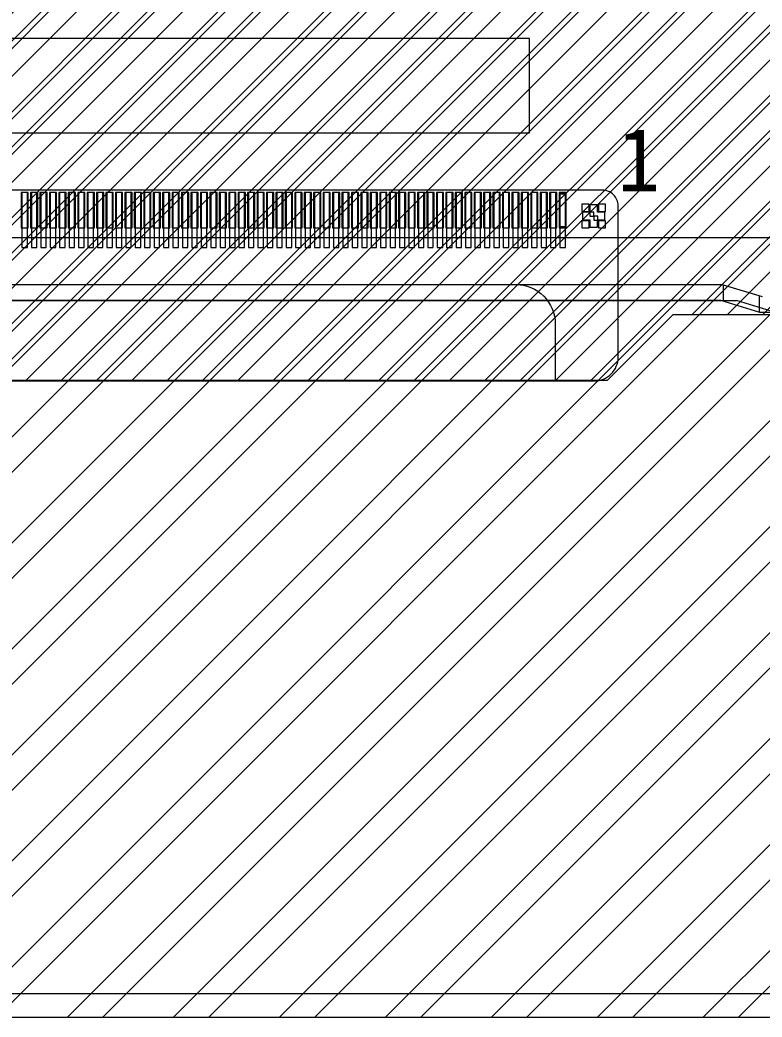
# Model space of a CAD drawing. Header units: millimetres. Extents: x 964 to 1969, y -17351 to -16641.
# Drawn here: x 1371.99 to 1381.42, y -17087.36 to -17074.68 of the extents above; entities that cross this region are included whole.
import ezdxf

# ---------------------------------------------------------------- set-up
doc = ezdxf.new("R2010")
doc.units = ezdxf.units.MM
doc.layers.get('0').update_dxf_attribs({"lineweight": 20})
for name, color, linetype, lineweight in [('chip_btm.drawing', 9, 'Continuous', 100), ('DIM（标注）', 3, 'Continuous', 9), ('dummy.drawing', 7, 'Continuous', 100), ('epin', 13, 'Continuous', 9), ('GE.drawing', 6, 'Continuous', 100), ('GE_MASK.drawing', 5, 'Continuous', 100), ('L245.P200', 19, 'Continuous', 100), ('mark.drawing', 13, 'Continuous', 100), ('胶框', 7, 'Continuous', 18)]:
    doc.layers.add(name, color=color, linetype=linetype, lineweight=lineweight)
doc.styles.add('宋体', font='SimSun.ttf')

# ---------------------------------------------------------------- blocks, each defined once
blk = doc.blocks.new('afwe322323f')
at = {"layer": '胶框', "lineweight": 0}
for p in [(222.121, 972.813), (260.155, 972.664)]:
    blk.add_line(p, (259.66, 972.813), dxfattribs=at)
blk = doc.blocks.new('afww2323f2f')
at = {"color": 6}
for p, q in [((1183.18, 119.591), (1145.811, 119.591)), ((1183.18, 119.591), (1183.676, 119.442)), ((1183.18, 119.591), (1183.18, 119.382)), ((1183.637, 119.454), (1183.637, 119.245)), ((1183.151, 119.391), (1145.841, 119.391)), ((1183.646, 119.242), (1183.151, 119.391)), ((1234.231, 119.242), (1183.646, 119.242))]:
    blk.add_line(p, q, dxfattribs=at)
blk = doc.blocks.new('*u9')
at = {"color": 2, "lineweight": 5}
for points in [[(7.235, 0.349), (7.165, 0.349), (7.165, -0.351), (7.235, -0.351)], [(7.355, 0.349), (7.285, 0.349), (7.285, -0.351), (7.355, -0.351)], [(7.475, 0.349), (7.405, 0.349), (7.405, -0.351), (7.475, -0.351)], [(7.595, 0.349), (7.525, 0.349), (7.525, -0.351), (7.595, -0.351)], [(7.715, 0.349), (7.645, 0.349), (7.645, -0.351), (7.715, -0.351)], [(7.835, 0.349), (7.765, 0.349), (7.765, -0.351), (7.835, -0.351)], [(7.955, 0.349), (7.885, 0.349), (7.885, -0.351), (7.955, -0.351)], [(8.075, 0.349), (8.005, 0.349), (8.005, -0.351), (8.075, -0.351)], [(8.195, 0.349), (8.125, 0.349), (8.125, -0.351), (8.195, -0.351)], [(8.315, 0.349), (8.245, 0.349), (8.245, -0.351), (8.315, -0.351)], [(8.435, 0.349), (8.365, 0.349), (8.365, -0.351), (8.435, -0.351)], [(8.555, 0.349), (8.485, 0.349), (8.485, -0.351), (8.555, -0.351)], [(8.675, 0.349), (8.605, 0.349), (8.605, -0.351), (8.675, -0.351)], [(8.795, 0.349), (8.725, 0.349), (8.725, -0.351), (8.795, -0.351)], [(8.915, 0.349), (8.845, 0.349), (8.845, -0.351), (8.915, -0.351)], [(9.035, 0.349), (8.965, 0.349), (8.965, -0.351), (9.035, -0.351)], [(9.155, 0.349), (9.085, 0.349), (9.085, -0.351), (9.155, -0.351)], [(9.275, 0.349), (9.205, 0.349), (9.205, -0.351), (9.275, -0.351)], [(9.395, 0.349), (9.325, 0.349), (9.325, -0.351), (9.395, -0.351)], [(9.515, 0.349), (9.445, 0.349), (9.445, -0.351), (9.515, -0.351)], [(9.635, 0.349), (9.565, 0.349), (9.565, -0.351), (9.635, -0.351)], [(9.755, 0.349), (9.685, 0.349), (9.685, -0.351), (9.755, -0.351)], [(9.875, 0.349), (9.805, 0.349), (9.805, -0.351), (9.875, -0.351)], [(9.995, 0.349), (9.925, 0.349), (9.925, -0.351), (9.995, -0.351)], [(10.115, 0.349), (10.045, 0.349), (10.045, -0.351), (10.115, -0.351)], [(10.235, 0.349), (10.165, 0.349), (10.165, -0.351), (10.235, -0.351)], [(10.355, 0.349), (10.285, 0.349), (10.285, -0.351), (10.355, -0.351)], [(10.475, 0.349), (10.405, 0.349), (10.405, -0.351), (10.475, -0.351)], [(10.595, 0.349), (10.525, 0.349), (10.525, -0.351), (10.595, -0.351)], [(10.715, 0.349), (10.645, 0.349), (10.645, -0.351), (10.715, -0.351)], [(10.835, 0.349), (10.765, 0.349), (10.765, -0.351), (10.835, -0.351)], [(10.955, 0.349), (10.885, 0.349), (10.885, -0.351), (10.955, -0.351)], [(11.075, 0.349), (11.005, 0.349), (11.005, -0.351), (11.075, -0.351)], [(11.195, 0.349), (11.125, 0.349), (11.125, -0.351), (11.195, -0.351)], [(11.315, 0.349), (11.245, 0.349), (11.245, -0.351), (11.315, -0.351)], [(11.435, 0.349), (11.365, 0.349), (11.365, -0.351), (11.435, -0.351)], [(11.555, 0.349), (11.485, 0.349), (11.485, -0.351), (11.555, -0.351)], [(11.675, 0.349), (11.605, 0.349), (11.605, -0.351), (11.675, -0.351)], [(11.795, 0.349), (11.725, 0.349), (11.725, -0.351), (11.795, -0.351)], [(11.915, 0.349), (11.845, 0.349), (11.845, -0.351), (11.915, -0.351)], [(12.035, 0.349), (11.965, 0.349), (11.965, -0.351), (12.035, -0.351)], [(12.155, 0.349), (12.085, 0.349), (12.085, -0.351), (12.155, -0.351)], [(12.275, 0.349), (12.205, 0.349), (12.205, -0.351), (12.275, -0.351)], [(12.395, 0.349), (12.325, 0.349), (12.325, -0.351), (12.395, -0.351)], [(12.515, 0.349), (12.445, 0.349), (12.445, -0.351), (12.515, -0.351)], [(12.635, 0.349), (12.565, 0.349), (12.565, -0.351), (12.635, -0.351)], [(12.755, 0.349), (12.685, 0.349), (12.685, -0.351), (12.755, -0.351)], [(12.875, 0.349), (12.805, 0.349), (12.805, -0.351), (12.875, -0.351)], [(12.995, 0.349), (12.925, 0.349), (12.925, -0.351), (12.995, -0.351)], [(13.115, 0.349), (13.045, 0.349), (13.045, -0.351), (13.115, -0.351)], [(13.235, 0.349), (13.165, 0.349), (13.165, -0.351), (13.235, -0.351)], [(13.355, 0.349), (13.285, 0.349), (13.285, -0.351), (13.355, -0.351)], [(13.475, 0.349), (13.405, 0.349), (13.405, -0.351), (13.475, -0.351)], [(13.595, 0.349), (13.525, 0.349), (13.525, -0.351), (13.595, -0.351)], [(13.715, 0.349), (13.645, 0.349), (13.645, -0.351), (13.715, -0.351)], [(13.835, 0.349), (13.765, 0.349), (13.765, -0.351), (13.835, -0.351)], [(13.955, 0.349), (13.885, 0.349), (13.885, -0.351), (13.955, -0.351)], [(14.075, 0.349), (14.005, 0.349), (14.005, -0.351), (14.075, -0.351)]]:
    blk.add_lwpolyline(points, close=True, dxfattribs=at)
for points in [[(14.484, 0.098), (14.484, 0.19), (14.386, 0.19), (14.386, 0.098)], [(14.386, 0.098), (14.294, 0.098), (14.294, 0), (14.386, 0)], [(14.484, 0), (14.576, 0), (14.576, 0.098), (14.484, 0.098)], [(14.386, 0), (14.386, -0.092), (14.484, -0.092), (14.484, 0)]]:
    blk.add_lwpolyline(points, dxfattribs=at)

msp = doc.modelspace()

# ---------------------------------------------------------------- hatches: boundary and pattern name
h = msp.add_hatch()
h.set_pattern_fill('ANSI32', color=8, scale=0.1)
h.set_pattern_definition([(45, (-499.4809, 36.5041), (-0.67351921, 0.67351921), []), (45, (-499.0319, 36.5041), (-0.67351921, 0.67351921), [])])
h.paths.add_polyline_path([(1442.327, -16842.358, 0.414214), (1437.327, -16837.358), (1287.327, -16837.358, 0.414214), (1282.327, -16842.358), (1282.327, -17082.358, 0.414214), (1287.327, -17087.358), (1437.327, -17087.358, 0.414214), (1442.327, -17082.358)])
h.paths.add_polyline_path([(1430.327, -17070.958), (1294.327, -17070.958), (1294.327, -16853.758), (1430.327, -16853.758)], flags=16)
at = {"lineweight": 5}
h = msp.add_hatch(dxfattribs=at)
h.set_pattern_fill('ANSI31', color=5, scale=0.1)
h.set_pattern_definition([(45, (-469.99094, -823.8561), (-0.224506403, 0.224506403), [])])
h.paths.add_polyline_path([(1432.507, -16851.47), (1292.147, -16851.47), (1292.147, -17078.43), (1326.365, -17078.43), (1327.2, -17079.265), (1379.451, -17079.265), (1380.286, -17078.43), (1432.507, -17078.43)])
h.paths.add_polyline_path([(1293.777, -17073.6), (1293.777, -16853.1), (1430.877, -16853.1), (1430.877, -17073.6)], flags=16)

# ---------------------------------------------------------------- linework, layer by layer
at = {"color": 8}
msp.add_lwpolyline([(1287.327, -17087.358), (1437.327, -17087.358, 0.414214), (1442.327, -17082.358), (1442.327, -16842.358, 0.414214), (1437.327, -16837.358), (1287.327, -16837.358, 0.414214), (1282.327, -16842.358), (1282.327, -17082.358, 0.414214)], format="xyb", close=True, dxfattribs=at)
at = {"color": 2}
msp.add_lwpolyline([(1442.027, -16843.688), (1442.027, -16842.358, 0.414214), (1437.327, -16837.658), (1287.327, -16837.658, 0.414214), (1282.627, -16842.358), (1282.627, -17082.358, 0.414214), (1287.327, -17087.058), (1437.327, -17087.058, 0.414214), (1442.027, -17082.358), (1442.027, -16849.688, -0.414214), (1442.527, -16849.188), (1446.527, -16849.188, 0.414214), (1447.027, -16848.688), (1447.027, -16844.688, 0.414214), (1446.527, -16844.188), (1442.527, -16844.188, -0.414214)], format="xyb", close=True, dxfattribs=at)
at = {"color": 5, "lineweight": 5}
msp.add_lwpolyline([(1326.365, -17078.43), (1292.147, -17078.43), (1292.147, -16851.47), (1432.507, -16851.47), (1432.507, -17078.43), (1380.286, -17078.43), (1379.451, -17079.265), (1327.2, -17079.265), (1326.365, -17078.43)], dxfattribs=at)
at = {"color": 30, "lineweight": 5}
msp.add_lwpolyline([(1345.362, -17079.27), (1379.292, -17079.27, 0.414214), (1379.592, -17078.97), (1379.592, -17077.046, 0.414214), (1379.392, -17076.846), (1345.262, -17076.846, 0.414214), (1345.062, -17077.046), (1345.062, -17078.97, 0.414214)], format="xyb", close=True, dxfattribs=at)
at = {"layer": 'chip_btm.drawing', "color": 4, "linetype": 'Continuous', "lineweight": 5}
msp.add_lwpolyline([(1292.847, -17077.446), (1431.807, -17077.446), (1431.807, -16852.27), (1292.847, -16852.27)], close=True, dxfattribs=at)
at = {"layer": 'dummy.drawing', "color": 2, "linetype": 'Continuous', "lineweight": 5}
for points in [[(1372.002, -17077.326), (1372.092, -17077.326), (1372.092, -17076.876), (1372.002, -17076.876)], [(1372.122, -17077.326), (1372.212, -17077.326), (1372.212, -17076.876), (1372.122, -17076.876)], [(1372.242, -17077.326), (1372.332, -17077.326), (1372.332, -17076.876), (1372.242, -17076.876)], [(1372.362, -17077.326), (1372.452, -17077.326), (1372.452, -17076.876), (1372.362, -17076.876)], [(1372.482, -17077.326), (1372.572, -17077.326), (1372.572, -17076.876), (1372.482, -17076.876)], [(1372.602, -17077.326), (1372.692, -17077.326), (1372.692, -17076.876), (1372.602, -17076.876)], [(1372.722, -17077.326), (1372.812, -17077.326), (1372.812, -17076.876), (1372.722, -17076.876)], [(1372.842, -17077.326), (1372.932, -17077.326), (1372.932, -17076.876), (1372.842, -17076.876)], [(1372.962, -17077.326), (1373.052, -17077.326), (1373.052, -17076.876), (1372.962, -17076.876)], [(1373.082, -17077.326), (1373.172, -17077.326), (1373.172, -17076.876), (1373.082, -17076.876)], [(1373.202, -17077.326), (1373.292, -17077.326), (1373.292, -17076.876), (1373.202, -17076.876)], [(1373.322, -17077.326), (1373.412, -17077.326), (1373.412, -17076.876), (1373.322, -17076.876)], [(1373.442, -17077.326), (1373.532, -17077.326), (1373.532, -17076.876), (1373.442, -17076.876)], [(1373.562, -17077.326), (1373.652, -17077.326), (1373.652, -17076.876), (1373.562, -17076.876)], [(1373.682, -17077.326), (1373.772, -17077.326), (1373.772, -17076.876), (1373.682, -17076.876)], [(1373.802, -17077.326), (1373.892, -17077.326), (1373.892, -17076.876), (1373.802, -17076.876)], [(1373.922, -17077.326), (1374.012, -17077.326), (1374.012, -17076.876), (1373.922, -17076.876)], [(1374.042, -17077.326), (1374.132, -17077.326), (1374.132, -17076.876), (1374.042, -17076.876)], [(1374.162, -17077.326), (1374.252, -17077.326), (1374.252, -17076.876), (1374.162, -17076.876)], [(1374.282, -17077.326), (1374.372, -17077.326), (1374.372, -17076.876), (1374.282, -17076.876)], [(1374.402, -17077.326), (1374.492, -17077.326), (1374.492, -17076.876), (1374.402, -17076.876)], [(1374.522, -17077.326), (1374.612, -17077.326), (1374.612, -17076.876), (1374.522, -17076.876)], [(1374.642, -17077.326), (1374.732, -17077.326), (1374.732, -17076.876), (1374.642, -17076.876)], [(1374.762, -17077.326), (1374.852, -17077.326), (1374.852, -17076.876), (1374.762, -17076.876)], [(1374.882, -17077.326), (1374.972, -17077.326), (1374.972, -17076.876), (1374.882, -17076.876)], [(1375.002, -17077.326), (1375.092, -17077.326), (1375.092, -17076.876), (1375.002, -17076.876)], [(1375.122, -17077.326), (1375.212, -17077.326), (1375.212, -17076.876), (1375.122, -17076.876)], [(1375.242, -17077.326), (1375.332, -17077.326), (1375.332, -17076.876), (1375.242, -17076.876)], [(1375.362, -17077.326), (1375.452, -17077.326), (1375.452, -17076.876), (1375.362, -17076.876)], [(1375.482, -17077.326), (1375.572, -17077.326), (1375.572, -17076.876), (1375.482, -17076.876)], [(1375.602, -17077.326), (1375.692, -17077.326), (1375.692, -17076.876), (1375.602, -17076.876)], [(1375.722, -17077.326), (1375.812, -17077.326), (1375.812, -17076.876), (1375.722, -17076.876)], [(1375.842, -17077.326), (1375.932, -17077.326), (1375.932, -17076.876), (1375.842, -17076.876)], [(1375.962, -17077.326), (1376.052, -17077.326), (1376.052, -17076.876), (1375.962, -17076.876)], [(1376.082, -17077.326), (1376.172, -17077.326), (1376.172, -17076.876), (1376.082, -17076.876)], [(1376.202, -17077.326), (1376.292, -17077.326), (1376.292, -17076.876), (1376.202, -17076.876)], [(1376.322, -17077.326), (1376.412, -17077.326), (1376.412, -17076.876), (1376.322, -17076.876)], [(1376.442, -17077.326), (1376.532, -17077.326), (1376.532, -17076.876), (1376.442, -17076.876)], [(1376.562, -17077.326), (1376.652, -17077.326), (1376.652, -17076.876), (1376.562, -17076.876)], [(1376.682, -17077.326), (1376.772, -17077.326), (1376.772, -17076.876), (1376.682, -17076.876)], [(1376.802, -17077.326), (1376.892, -17077.326), (1376.892, -17076.876), (1376.802, -17076.876)], [(1376.922, -17077.326), (1377.012, -17077.326), (1377.012, -17076.876), (1376.922, -17076.876)], [(1377.042, -17077.326), (1377.132, -17077.326), (1377.132, -17076.876), (1377.042, -17076.876)], [(1377.162, -17077.326), (1377.252, -17077.326), (1377.252, -17076.876), (1377.162, -17076.876)], [(1377.282, -17077.326), (1377.372, -17077.326), (1377.372, -17076.876), (1377.282, -17076.876)], [(1377.402, -17077.326), (1377.492, -17077.326), (1377.492, -17076.876), (1377.402, -17076.876)], [(1377.522, -17077.326), (1377.612, -17077.326), (1377.612, -17076.876), (1377.522, -17076.876)], [(1377.642, -17077.326), (1377.732, -17077.326), (1377.732, -17076.876), (1377.642, -17076.876)], [(1377.762, -17077.326), (1377.852, -17077.326), (1377.852, -17076.876), (1377.762, -17076.876)], [(1377.882, -17077.326), (1377.972, -17077.326), (1377.972, -17076.876), (1377.882, -17076.876)], [(1378.002, -17077.326), (1378.092, -17077.326), (1378.092, -17076.876), (1378.002, -17076.876)], [(1378.122, -17077.326), (1378.212, -17077.326), (1378.212, -17076.876), (1378.122, -17076.876)], [(1378.242, -17077.326), (1378.332, -17077.326), (1378.332, -17076.876), (1378.242, -17076.876)], [(1378.362, -17077.326), (1378.452, -17077.326), (1378.452, -17076.876), (1378.362, -17076.876)], [(1378.482, -17077.326), (1378.572, -17077.326), (1378.572, -17076.876), (1378.482, -17076.876)], [(1378.602, -17077.326), (1378.692, -17077.326), (1378.692, -17076.876), (1378.602, -17076.876)], [(1378.722, -17077.326), (1378.812, -17077.326), (1378.812, -17076.876), (1378.722, -17076.876)]]:
    msp.add_lwpolyline(points, close=True, dxfattribs=at)
at = {"layer": 'epin', "color": 3, "lineweight": 5}
msp.add_lwpolyline([(1345.862, -17079.3), (1345.862, -17078.546, -0.414214), (1346.362, -17078.046), (1378.292, -17078.046, -0.414214), (1378.792, -17078.546), (1378.792, -17079.27)], format="xyb", dxfattribs=at)
at = {"layer": 'GE.drawing', "color": 2, "linetype": 'Continuous', "lineweight": 5}
for points in [[(1372.09, -17077.326), (1372.092, -17077.324), (1372.092, -17076.878), (1372.09, -17076.876), (1372.004, -17076.876), (1372.002, -17076.878), (1372.002, -17077.324), (1372.004, -17077.326)], [(1372.21, -17077.326), (1372.212, -17077.324), (1372.212, -17076.878), (1372.21, -17076.876), (1372.124, -17076.876), (1372.122, -17076.878), (1372.122, -17077.324), (1372.124, -17077.326)], [(1372.33, -17077.326), (1372.332, -17077.324), (1372.332, -17076.878), (1372.33, -17076.876), (1372.244, -17076.876), (1372.242, -17076.878), (1372.242, -17077.324), (1372.244, -17077.326)], [(1372.45, -17077.326), (1372.452, -17077.324), (1372.452, -17076.878), (1372.45, -17076.876), (1372.364, -17076.876), (1372.362, -17076.878), (1372.362, -17077.324), (1372.364, -17077.326)], [(1372.57, -17077.326), (1372.572, -17077.324), (1372.572, -17076.878), (1372.57, -17076.876), (1372.484, -17076.876), (1372.482, -17076.878), (1372.482, -17077.324), (1372.484, -17077.326)], [(1372.69, -17077.326), (1372.692, -17077.324), (1372.692, -17076.878), (1372.69, -17076.876), (1372.604, -17076.876), (1372.602, -17076.878), (1372.602, -17077.324), (1372.604, -17077.326)], [(1372.81, -17077.326), (1372.812, -17077.324), (1372.812, -17076.878), (1372.81, -17076.876), (1372.724, -17076.876), (1372.722, -17076.878), (1372.722, -17077.324), (1372.724, -17077.326)], [(1372.93, -17077.326), (1372.932, -17077.324), (1372.932, -17076.878), (1372.93, -17076.876), (1372.844, -17076.876), (1372.842, -17076.878), (1372.842, -17077.324), (1372.844, -17077.326)], [(1373.05, -17077.326), (1373.052, -17077.324), (1373.052, -17076.878), (1373.05, -17076.876), (1372.964, -17076.876), (1372.962, -17076.878), (1372.962, -17077.324), (1372.964, -17077.326)], [(1373.17, -17077.326), (1373.172, -17077.324), (1373.172, -17076.878), (1373.17, -17076.876), (1373.084, -17076.876), (1373.082, -17076.878), (1373.082, -17077.324), (1373.084, -17077.326)], [(1373.29, -17077.326), (1373.292, -17077.324), (1373.292, -17076.878), (1373.29, -17076.876), (1373.204, -17076.876), (1373.202, -17076.878), (1373.202, -17077.324), (1373.204, -17077.326)], [(1373.41, -17077.326), (1373.412, -17077.324), (1373.412, -17076.878), (1373.41, -17076.876), (1373.324, -17076.876), (1373.322, -17076.878), (1373.322, -17077.324), (1373.324, -17077.326)], [(1373.53, -17077.326), (1373.532, -17077.324), (1373.532, -17076.878), (1373.53, -17076.876), (1373.444, -17076.876), (1373.442, -17076.878), (1373.442, -17077.324), (1373.444, -17077.326)], [(1373.65, -17077.326), (1373.652, -17077.324), (1373.652, -17076.878), (1373.65, -17076.876), (1373.564, -17076.876), (1373.562, -17076.878), (1373.562, -17077.324), (1373.564, -17077.326)], [(1373.77, -17077.326), (1373.772, -17077.324), (1373.772, -17076.878), (1373.77, -17076.876), (1373.684, -17076.876), (1373.682, -17076.878), (1373.682, -17077.324), (1373.684, -17077.326)], [(1373.89, -17077.326), (1373.892, -17077.324), (1373.892, -17076.878), (1373.89, -17076.876), (1373.804, -17076.876), (1373.802, -17076.878), (1373.802, -17077.324), (1373.804, -17077.326)], [(1374.01, -17077.326), (1374.012, -17077.324), (1374.012, -17076.878), (1374.01, -17076.876), (1373.924, -17076.876), (1373.922, -17076.878), (1373.922, -17077.324), (1373.924, -17077.326)], [(1374.13, -17077.326), (1374.132, -17077.324), (1374.132, -17076.878), (1374.13, -17076.876), (1374.044, -17076.876), (1374.042, -17076.878), (1374.042, -17077.324), (1374.044, -17077.326)], [(1374.25, -17077.326), (1374.252, -17077.324), (1374.252, -17076.878), (1374.25, -17076.876), (1374.164, -17076.876), (1374.162, -17076.878), (1374.162, -17077.324), (1374.164, -17077.326)], [(1374.37, -17077.326), (1374.372, -17077.324), (1374.372, -17076.878), (1374.37, -17076.876), (1374.284, -17076.876), (1374.282, -17076.878), (1374.282, -17077.324), (1374.284, -17077.326)], [(1374.49, -17077.326), (1374.492, -17077.324), (1374.492, -17076.878), (1374.49, -17076.876), (1374.404, -17076.876), (1374.402, -17076.878), (1374.402, -17077.324), (1374.404, -17077.326)], [(1374.61, -17077.326), (1374.612, -17077.324), (1374.612, -17076.878), (1374.61, -17076.876), (1374.524, -17076.876), (1374.522, -17076.878), (1374.522, -17077.324), (1374.524, -17077.326)], [(1374.73, -17077.326), (1374.732, -17077.324), (1374.732, -17076.878), (1374.73, -17076.876), (1374.644, -17076.876), (1374.642, -17076.878), (1374.642, -17077.324), (1374.644, -17077.326)], [(1374.85, -17077.326), (1374.852, -17077.324), (1374.852, -17076.878), (1374.85, -17076.876), (1374.764, -17076.876), (1374.762, -17076.878), (1374.762, -17077.324), (1374.764, -17077.326)], [(1374.97, -17077.326), (1374.972, -17077.324), (1374.972, -17076.878), (1374.97, -17076.876), (1374.884, -17076.876), (1374.882, -17076.878), (1374.882, -17077.324), (1374.884, -17077.326)], [(1375.09, -17077.326), (1375.092, -17077.324), (1375.092, -17076.878), (1375.09, -17076.876), (1375.004, -17076.876), (1375.002, -17076.878), (1375.002, -17077.324), (1375.004, -17077.326)], [(1375.21, -17077.326), (1375.212, -17077.324), (1375.212, -17076.878), (1375.21, -17076.876), (1375.124, -17076.876), (1375.122, -17076.878), (1375.122, -17077.324), (1375.124, -17077.326)], [(1375.33, -17077.326), (1375.332, -17077.324), (1375.332, -17076.878), (1375.33, -17076.876), (1375.244, -17076.876), (1375.242, -17076.878), (1375.242, -17077.324), (1375.244, -17077.326)], [(1375.45, -17077.326), (1375.452, -17077.324), (1375.452, -17076.878), (1375.45, -17076.876), (1375.364, -17076.876), (1375.362, -17076.878), (1375.362, -17077.324), (1375.364, -17077.326)], [(1375.57, -17077.326), (1375.572, -17077.324), (1375.572, -17076.878), (1375.57, -17076.876), (1375.484, -17076.876), (1375.482, -17076.878), (1375.482, -17077.324), (1375.484, -17077.326)], [(1375.69, -17077.326), (1375.692, -17077.324), (1375.692, -17076.878), (1375.69, -17076.876), (1375.604, -17076.876), (1375.602, -17076.878), (1375.602, -17077.324), (1375.604, -17077.326)], [(1375.81, -17077.326), (1375.812, -17077.324), (1375.812, -17076.878), (1375.81, -17076.876), (1375.724, -17076.876), (1375.722, -17076.878), (1375.722, -17077.324), (1375.724, -17077.326)], [(1375.93, -17077.326), (1375.932, -17077.324), (1375.932, -17076.878), (1375.93, -17076.876), (1375.844, -17076.876), (1375.842, -17076.878), (1375.842, -17077.324), (1375.844, -17077.326)], [(1376.05, -17077.326), (1376.052, -17077.324), (1376.052, -17076.878), (1376.05, -17076.876), (1375.964, -17076.876), (1375.962, -17076.878), (1375.962, -17077.324), (1375.964, -17077.326)], [(1376.17, -17077.326), (1376.172, -17077.324), (1376.172, -17076.878), (1376.17, -17076.876), (1376.084, -17076.876), (1376.082, -17076.878), (1376.082, -17077.324), (1376.084, -17077.326)], [(1376.29, -17077.326), (1376.292, -17077.324), (1376.292, -17076.878), (1376.29, -17076.876), (1376.204, -17076.876), (1376.202, -17076.878), (1376.202, -17077.324), (1376.204, -17077.326)], [(1376.41, -17077.326), (1376.412, -17077.324), (1376.412, -17076.878), (1376.41, -17076.876), (1376.324, -17076.876), (1376.322, -17076.878), (1376.322, -17077.324), (1376.324, -17077.326)], [(1376.53, -17077.326), (1376.532, -17077.324), (1376.532, -17076.878), (1376.53, -17076.876), (1376.444, -17076.876), (1376.442, -17076.878), (1376.442, -17077.324), (1376.444, -17077.326)], [(1376.65, -17077.326), (1376.652, -17077.324), (1376.652, -17076.878), (1376.65, -17076.876), (1376.564, -17076.876), (1376.562, -17076.878), (1376.562, -17077.324), (1376.564, -17077.326)], [(1376.77, -17077.326), (1376.772, -17077.324), (1376.772, -17076.878), (1376.77, -17076.876), (1376.684, -17076.876), (1376.682, -17076.878), (1376.682, -17077.324), (1376.684, -17077.326)], [(1376.89, -17077.326), (1376.892, -17077.324), (1376.892, -17076.878), (1376.89, -17076.876), (1376.804, -17076.876), (1376.802, -17076.878), (1376.802, -17077.324), (1376.804, -17077.326)], [(1377.01, -17077.326), (1377.012, -17077.324), (1377.012, -17076.878), (1377.01, -17076.876), (1376.924, -17076.876), (1376.922, -17076.878), (1376.922, -17077.324), (1376.924, -17077.326)], [(1377.13, -17077.326), (1377.132, -17077.324), (1377.132, -17076.878), (1377.13, -17076.876), (1377.044, -17076.876), (1377.042, -17076.878), (1377.042, -17077.324), (1377.044, -17077.326)], [(1377.25, -17077.326), (1377.252, -17077.324), (1377.252, -17076.878), (1377.25, -17076.876), (1377.164, -17076.876), (1377.162, -17076.878), (1377.162, -17077.324), (1377.164, -17077.326)], [(1377.37, -17077.326), (1377.372, -17077.324), (1377.372, -17076.878), (1377.37, -17076.876), (1377.284, -17076.876), (1377.282, -17076.878), (1377.282, -17077.324), (1377.284, -17077.326)], [(1377.49, -17077.326), (1377.492, -17077.324), (1377.492, -17076.878), (1377.49, -17076.876), (1377.404, -17076.876), (1377.402, -17076.878), (1377.402, -17077.324), (1377.404, -17077.326)], [(1377.61, -17077.326), (1377.612, -17077.324), (1377.612, -17076.878), (1377.61, -17076.876), (1377.524, -17076.876), (1377.522, -17076.878), (1377.522, -17077.324), (1377.524, -17077.326)], [(1377.73, -17077.326), (1377.732, -17077.324), (1377.732, -17076.878), (1377.73, -17076.876), (1377.644, -17076.876), (1377.642, -17076.878), (1377.642, -17077.324), (1377.644, -17077.326)], [(1377.85, -17077.326), (1377.852, -17077.324), (1377.852, -17076.878), (1377.85, -17076.876), (1377.764, -17076.876), (1377.762, -17076.878), (1377.762, -17077.324), (1377.764, -17077.326)], [(1377.97, -17077.326), (1377.972, -17077.324), (1377.972, -17076.878), (1377.97, -17076.876), (1377.884, -17076.876), (1377.882, -17076.878), (1377.882, -17077.324), (1377.884, -17077.326)], [(1378.09, -17077.326), (1378.092, -17077.324), (1378.092, -17076.878), (1378.09, -17076.876), (1378.004, -17076.876), (1378.002, -17076.878), (1378.002, -17077.324), (1378.004, -17077.326)], [(1378.21, -17077.326), (1378.212, -17077.324), (1378.212, -17076.878), (1378.21, -17076.876), (1378.124, -17076.876), (1378.122, -17076.878), (1378.122, -17077.324), (1378.124, -17077.326)], [(1378.33, -17077.326), (1378.332, -17077.324), (1378.332, -17076.878), (1378.33, -17076.876), (1378.244, -17076.876), (1378.242, -17076.878), (1378.242, -17077.324), (1378.244, -17077.326)], [(1378.45, -17077.326), (1378.452, -17077.324), (1378.452, -17076.878), (1378.45, -17076.876), (1378.364, -17076.876), (1378.362, -17076.878), (1378.362, -17077.324), (1378.364, -17077.326)], [(1378.57, -17077.326), (1378.572, -17077.324), (1378.572, -17076.878), (1378.57, -17076.876), (1378.484, -17076.876), (1378.482, -17076.878), (1378.482, -17077.324), (1378.484, -17077.326)], [(1378.69, -17077.326), (1378.692, -17077.324), (1378.692, -17076.878), (1378.69, -17076.876), (1378.604, -17076.876), (1378.602, -17076.878), (1378.602, -17077.324), (1378.604, -17077.326)], [(1378.81, -17077.326), (1378.812, -17077.324), (1378.812, -17076.878), (1378.81, -17076.876), (1378.724, -17076.876), (1378.722, -17076.878), (1378.722, -17077.324), (1378.724, -17077.326)], [(1378.842, -17077.324), (1378.844, -17077.326), (1378.93, -17077.326), (1378.932, -17077.324), (1378.932, -17076.878), (1378.93, -17076.876), (1378.885, -17076.876), (1378.885, -17076.89), (1378.916, -17076.89), (1378.918, -17076.892), (1378.918, -17077.31), (1378.916, -17077.312), (1378.858, -17077.312), (1378.856, -17077.31), (1378.856, -17076.892), (1378.858, -17076.89), (1378.885, -17076.89), (1378.885, -17076.876), (1378.844, -17076.876), (1378.842, -17076.878)], [(1379.132, -17077.116), (1379.222, -17077.116), (1379.222, -17077.026), (1379.132, -17077.026)], [(1379.342, -17077.116), (1379.432, -17077.116), (1379.432, -17077.026), (1379.342, -17077.026)], [(1379.132, -17077.326), (1379.222, -17077.326), (1379.222, -17077.236), (1379.132, -17077.236)], [(1379.342, -17077.326), (1379.432, -17077.326), (1379.432, -17077.236), (1379.342, -17077.236)]]:
    msp.add_lwpolyline(points, close=True, dxfattribs=at)
at = {"layer": 'GE_MASK.drawing', "color": 2, "linetype": 'Continuous', "lineweight": 5}
for points in [[(1372.09, -17076.875), (1372.004, -17076.875), (1372.001, -17076.877), (1372.001, -17077.324), (1372.004, -17077.327), (1372.09, -17077.327), (1372.093, -17077.324), (1372.093, -17076.877)], [(1372.21, -17076.875), (1372.124, -17076.875), (1372.121, -17076.877), (1372.121, -17077.324), (1372.124, -17077.327), (1372.21, -17077.327), (1372.213, -17077.324), (1372.213, -17076.877)], [(1372.33, -17076.875), (1372.244, -17076.875), (1372.241, -17076.877), (1372.241, -17077.324), (1372.244, -17077.327), (1372.33, -17077.327), (1372.333, -17077.324), (1372.333, -17076.877)], [(1372.45, -17076.875), (1372.364, -17076.875), (1372.361, -17076.877), (1372.361, -17077.324), (1372.364, -17077.327), (1372.45, -17077.327), (1372.453, -17077.324), (1372.453, -17076.877)], [(1372.57, -17076.875), (1372.484, -17076.875), (1372.481, -17076.877), (1372.481, -17077.324), (1372.484, -17077.327), (1372.57, -17077.327), (1372.573, -17077.324), (1372.573, -17076.877)], [(1372.69, -17076.875), (1372.604, -17076.875), (1372.601, -17076.877), (1372.601, -17077.324), (1372.604, -17077.327), (1372.69, -17077.327), (1372.693, -17077.324), (1372.693, -17076.877)], [(1372.81, -17076.875), (1372.724, -17076.875), (1372.721, -17076.877), (1372.721, -17077.324), (1372.724, -17077.327), (1372.81, -17077.327), (1372.813, -17077.324), (1372.813, -17076.877)], [(1372.93, -17076.875), (1372.844, -17076.875), (1372.841, -17076.877), (1372.841, -17077.324), (1372.844, -17077.327), (1372.93, -17077.327), (1372.933, -17077.324), (1372.933, -17076.877)], [(1373.05, -17076.875), (1372.964, -17076.875), (1372.961, -17076.877), (1372.961, -17077.324), (1372.964, -17077.327), (1373.05, -17077.327), (1373.053, -17077.324), (1373.053, -17076.877)], [(1373.17, -17076.875), (1373.084, -17076.875), (1373.081, -17076.877), (1373.081, -17077.324), (1373.084, -17077.327), (1373.17, -17077.327), (1373.173, -17077.324), (1373.173, -17076.877)], [(1373.29, -17076.875), (1373.204, -17076.875), (1373.201, -17076.877), (1373.201, -17077.324), (1373.204, -17077.327), (1373.29, -17077.327), (1373.293, -17077.324), (1373.293, -17076.877)], [(1373.41, -17076.875), (1373.324, -17076.875), (1373.321, -17076.877), (1373.321, -17077.324), (1373.324, -17077.327), (1373.41, -17077.327), (1373.413, -17077.324), (1373.413, -17076.877)], [(1373.53, -17076.875), (1373.444, -17076.875), (1373.441, -17076.877), (1373.441, -17077.324), (1373.444, -17077.327), (1373.53, -17077.327), (1373.533, -17077.324), (1373.533, -17076.877)], [(1373.65, -17076.875), (1373.564, -17076.875), (1373.561, -17076.877), (1373.561, -17077.324), (1373.564, -17077.327), (1373.65, -17077.327), (1373.653, -17077.324), (1373.653, -17076.877)], [(1373.77, -17076.875), (1373.684, -17076.875), (1373.681, -17076.877), (1373.681, -17077.324), (1373.684, -17077.327), (1373.77, -17077.327), (1373.773, -17077.324), (1373.773, -17076.877)], [(1373.89, -17076.875), (1373.804, -17076.875), (1373.801, -17076.877), (1373.801, -17077.324), (1373.804, -17077.327), (1373.89, -17077.327), (1373.893, -17077.324), (1373.893, -17076.877)], [(1374.01, -17076.875), (1373.924, -17076.875), (1373.921, -17076.877), (1373.921, -17077.324), (1373.924, -17077.327), (1374.01, -17077.327), (1374.013, -17077.324), (1374.013, -17076.877)], [(1374.13, -17076.875), (1374.044, -17076.875), (1374.041, -17076.877), (1374.041, -17077.324), (1374.044, -17077.327), (1374.13, -17077.327), (1374.133, -17077.324), (1374.133, -17076.877)], [(1374.25, -17076.875), (1374.164, -17076.875), (1374.161, -17076.877), (1374.161, -17077.324), (1374.164, -17077.327), (1374.25, -17077.327), (1374.253, -17077.324), (1374.253, -17076.877)], [(1374.37, -17076.875), (1374.284, -17076.875), (1374.281, -17076.877), (1374.281, -17077.324), (1374.284, -17077.327), (1374.37, -17077.327), (1374.373, -17077.324), (1374.373, -17076.877)], [(1374.49, -17076.875), (1374.404, -17076.875), (1374.401, -17076.877), (1374.401, -17077.324), (1374.404, -17077.327), (1374.49, -17077.327), (1374.493, -17077.324), (1374.493, -17076.877)], [(1374.61, -17076.875), (1374.524, -17076.875), (1374.521, -17076.877), (1374.521, -17077.324), (1374.524, -17077.327), (1374.61, -17077.327), (1374.613, -17077.324), (1374.613, -17076.877)], [(1374.73, -17076.875), (1374.644, -17076.875), (1374.641, -17076.877), (1374.641, -17077.324), (1374.644, -17077.327), (1374.73, -17077.327), (1374.733, -17077.324), (1374.733, -17076.877)], [(1374.85, -17076.875), (1374.764, -17076.875), (1374.761, -17076.877), (1374.761, -17077.324), (1374.764, -17077.327), (1374.85, -17077.327), (1374.853, -17077.324), (1374.853, -17076.877)], [(1374.97, -17076.875), (1374.884, -17076.875), (1374.881, -17076.877), (1374.881, -17077.324), (1374.884, -17077.327), (1374.97, -17077.327), (1374.973, -17077.324), (1374.973, -17076.877)], [(1375.09, -17076.875), (1375.004, -17076.875), (1375.001, -17076.877), (1375.001, -17077.324), (1375.004, -17077.327), (1375.09, -17077.327), (1375.093, -17077.324), (1375.093, -17076.877)], [(1375.21, -17076.875), (1375.124, -17076.875), (1375.121, -17076.877), (1375.121, -17077.324), (1375.124, -17077.327), (1375.21, -17077.327), (1375.213, -17077.324), (1375.213, -17076.877)], [(1375.33, -17076.875), (1375.244, -17076.875), (1375.241, -17076.877), (1375.241, -17077.324), (1375.244, -17077.327), (1375.33, -17077.327), (1375.333, -17077.324), (1375.333, -17076.877)], [(1375.45, -17076.875), (1375.364, -17076.875), (1375.361, -17076.877), (1375.361, -17077.324), (1375.364, -17077.327), (1375.45, -17077.327), (1375.453, -17077.324), (1375.453, -17076.877)], [(1375.57, -17076.875), (1375.484, -17076.875), (1375.481, -17076.877), (1375.481, -17077.324), (1375.484, -17077.327), (1375.57, -17077.327), (1375.573, -17077.324), (1375.573, -17076.877)], [(1375.69, -17076.875), (1375.604, -17076.875), (1375.601, -17076.877), (1375.601, -17077.324), (1375.604, -17077.327), (1375.69, -17077.327), (1375.693, -17077.324), (1375.693, -17076.877)], [(1375.81, -17076.875), (1375.724, -17076.875), (1375.721, -17076.877), (1375.721, -17077.324), (1375.724, -17077.327), (1375.81, -17077.327), (1375.813, -17077.324), (1375.813, -17076.877)], [(1375.93, -17076.875), (1375.844, -17076.875), (1375.841, -17076.877), (1375.841, -17077.324), (1375.844, -17077.327), (1375.93, -17077.327), (1375.933, -17077.324), (1375.933, -17076.877)], [(1376.05, -17076.875), (1375.964, -17076.875), (1375.961, -17076.877), (1375.961, -17077.324), (1375.964, -17077.327), (1376.05, -17077.327), (1376.053, -17077.324), (1376.053, -17076.877)], [(1376.17, -17076.875), (1376.084, -17076.875), (1376.081, -17076.877), (1376.081, -17077.324), (1376.084, -17077.327), (1376.17, -17077.327), (1376.173, -17077.324), (1376.173, -17076.877)], [(1376.29, -17076.875), (1376.204, -17076.875), (1376.201, -17076.877), (1376.201, -17077.324), (1376.204, -17077.327), (1376.29, -17077.327), (1376.293, -17077.324), (1376.293, -17076.877)], [(1376.41, -17076.875), (1376.324, -17076.875), (1376.321, -17076.877), (1376.321, -17077.324), (1376.324, -17077.327), (1376.41, -17077.327), (1376.413, -17077.324), (1376.413, -17076.877)], [(1376.53, -17076.875), (1376.444, -17076.875), (1376.441, -17076.877), (1376.441, -17077.324), (1376.444, -17077.327), (1376.53, -17077.327), (1376.533, -17077.324), (1376.533, -17076.877)], [(1376.65, -17076.875), (1376.564, -17076.875), (1376.561, -17076.877), (1376.561, -17077.324), (1376.564, -17077.327), (1376.65, -17077.327), (1376.653, -17077.324), (1376.653, -17076.877)], [(1376.77, -17076.875), (1376.684, -17076.875), (1376.681, -17076.877), (1376.681, -17077.324), (1376.684, -17077.327), (1376.77, -17077.327), (1376.773, -17077.324), (1376.773, -17076.877)], [(1376.89, -17076.875), (1376.804, -17076.875), (1376.801, -17076.877), (1376.801, -17077.324), (1376.804, -17077.327), (1376.89, -17077.327), (1376.893, -17077.324), (1376.893, -17076.877)], [(1377.01, -17076.875), (1376.924, -17076.875), (1376.921, -17076.877), (1376.921, -17077.324), (1376.924, -17077.327), (1377.01, -17077.327), (1377.013, -17077.324), (1377.013, -17076.877)], [(1377.13, -17076.875), (1377.044, -17076.875), (1377.041, -17076.877), (1377.041, -17077.324), (1377.044, -17077.327), (1377.13, -17077.327), (1377.133, -17077.324), (1377.133, -17076.877)], [(1377.25, -17076.875), (1377.164, -17076.875), (1377.161, -17076.877), (1377.161, -17077.324), (1377.164, -17077.327), (1377.25, -17077.327), (1377.253, -17077.324), (1377.253, -17076.877)], [(1377.37, -17076.875), (1377.284, -17076.875), (1377.281, -17076.877), (1377.281, -17077.324), (1377.284, -17077.327), (1377.37, -17077.327), (1377.373, -17077.324), (1377.373, -17076.877)], [(1377.49, -17076.875), (1377.404, -17076.875), (1377.401, -17076.877), (1377.401, -17077.324), (1377.404, -17077.327), (1377.49, -17077.327), (1377.493, -17077.324), (1377.493, -17076.877)], [(1377.61, -17076.875), (1377.524, -17076.875), (1377.521, -17076.877), (1377.521, -17077.324), (1377.524, -17077.327), (1377.61, -17077.327), (1377.613, -17077.324), (1377.613, -17076.877)], [(1377.73, -17076.875), (1377.644, -17076.875), (1377.641, -17076.877), (1377.641, -17077.324), (1377.644, -17077.327), (1377.73, -17077.327), (1377.733, -17077.324), (1377.733, -17076.877)], [(1377.85, -17076.875), (1377.764, -17076.875), (1377.761, -17076.877), (1377.761, -17077.324), (1377.764, -17077.327), (1377.85, -17077.327), (1377.853, -17077.324), (1377.853, -17076.877)], [(1377.97, -17076.875), (1377.884, -17076.875), (1377.881, -17076.877), (1377.881, -17077.324), (1377.884, -17077.327), (1377.97, -17077.327), (1377.973, -17077.324), (1377.973, -17076.877)], [(1378.09, -17076.875), (1378.004, -17076.875), (1378.001, -17076.877), (1378.001, -17077.324), (1378.004, -17077.327), (1378.09, -17077.327), (1378.093, -17077.324), (1378.093, -17076.877)], [(1378.21, -17076.875), (1378.124, -17076.875), (1378.121, -17076.877), (1378.121, -17077.324), (1378.124, -17077.327), (1378.21, -17077.327), (1378.213, -17077.324), (1378.213, -17076.877)], [(1378.33, -17076.875), (1378.244, -17076.875), (1378.241, -17076.877), (1378.241, -17077.324), (1378.244, -17077.327), (1378.33, -17077.327), (1378.333, -17077.324), (1378.333, -17076.877)], [(1378.45, -17076.875), (1378.364, -17076.875), (1378.361, -17076.877), (1378.361, -17077.324), (1378.364, -17077.327), (1378.45, -17077.327), (1378.453, -17077.324), (1378.453, -17076.877)], [(1378.57, -17076.875), (1378.484, -17076.875), (1378.481, -17076.877), (1378.481, -17077.324), (1378.484, -17077.327), (1378.57, -17077.327), (1378.573, -17077.324), (1378.573, -17076.877)], [(1378.69, -17076.875), (1378.604, -17076.875), (1378.601, -17076.877), (1378.601, -17077.324), (1378.604, -17077.327), (1378.69, -17077.327), (1378.693, -17077.324), (1378.693, -17076.877)], [(1378.81, -17076.875), (1378.724, -17076.875), (1378.721, -17076.877), (1378.721, -17077.324), (1378.724, -17077.327), (1378.81, -17077.327), (1378.813, -17077.324), (1378.813, -17076.877)], [(1378.841, -17077.324), (1378.844, -17077.327), (1378.93, -17077.327), (1378.933, -17077.324), (1378.933, -17076.877), (1378.93, -17076.875), (1378.887, -17076.875), (1378.887, -17076.891), (1378.916, -17076.891), (1378.917, -17076.892), (1378.917, -17077.309), (1378.916, -17077.311), (1378.858, -17077.311), (1378.857, -17077.309), (1378.857, -17076.892), (1378.858, -17076.891), (1378.887, -17076.891), (1378.887, -17076.875), (1378.844, -17076.875), (1378.841, -17076.877)], [(1379.131, -17077.117), (1379.223, -17077.117), (1379.223, -17077.025), (1379.131, -17077.025)], [(1379.341, -17077.117), (1379.433, -17077.117), (1379.433, -17077.025), (1379.341, -17077.025)], [(1379.131, -17077.327), (1379.223, -17077.327), (1379.223, -17077.235), (1379.131, -17077.235)], [(1379.341, -17077.327), (1379.433, -17077.327), (1379.433, -17077.235), (1379.341, -17077.235)]]:
    msp.add_lwpolyline(points, close=True, dxfattribs=at)
at = {"layer": 'L245.P200', "color": 4, "linetype": 'Continuous', "lineweight": 5}
msp.add_lwpolyline([(1346.19, -17076.119), (1378.464, -17076.119), (1378.464, -17074.919), (1346.19, -17074.919)], close=True, dxfattribs=at)
at = {"layer": 'mark.drawing', "color": 2, "linetype": 'Continuous', "lineweight": 5}
for points in [[(1379.232, -17077.176), (1379.282, -17077.176), (1379.282, -17077.126), (1379.232, -17077.126)], [(1379.232, -17077.176), (1379.282, -17077.176), (1379.282, -17077.126), (1379.232, -17077.126)], [(1379.232, -17077.176), (1379.282, -17077.176), (1379.282, -17077.126), (1379.232, -17077.126)], [(1379.282, -17077.226), (1379.332, -17077.226), (1379.332, -17077.176), (1379.282, -17077.176)], [(1379.282, -17077.226), (1379.332, -17077.226), (1379.332, -17077.176), (1379.282, -17077.176)], [(1379.282, -17077.226), (1379.332, -17077.226), (1379.332, -17077.176), (1379.282, -17077.176)]]:
    msp.add_lwpolyline(points, close=True, dxfattribs=at)

# ---------------------------------------------------------------- block references
at = {"lineweight": 5}
msp.add_blockref('*u9', (1364.847, -17077.224), dxfattribs=at)
at = {"layer": 'DIM（标注）', "color": 7}
for name, p in [('afwe322323f', (1121.437, -18051.064)), ('afww2323f2f', (197.746, -17197.642))]:
    msp.add_blockref(name, p, dxfattribs=at)

# ---------------------------------------------------------------- texts
at = {"lineweight": 5, "insert": (1379.583, -17076.06), "char_height": 0.8, "attachment_point": 1, "style": '宋体'}
msp.add_mtext_dynamic_manual_height_columns('1', width=1.89336, gutter_width=15, heights=[0], dxfattribs=at)

doc.saveas('drawing.dxf')
